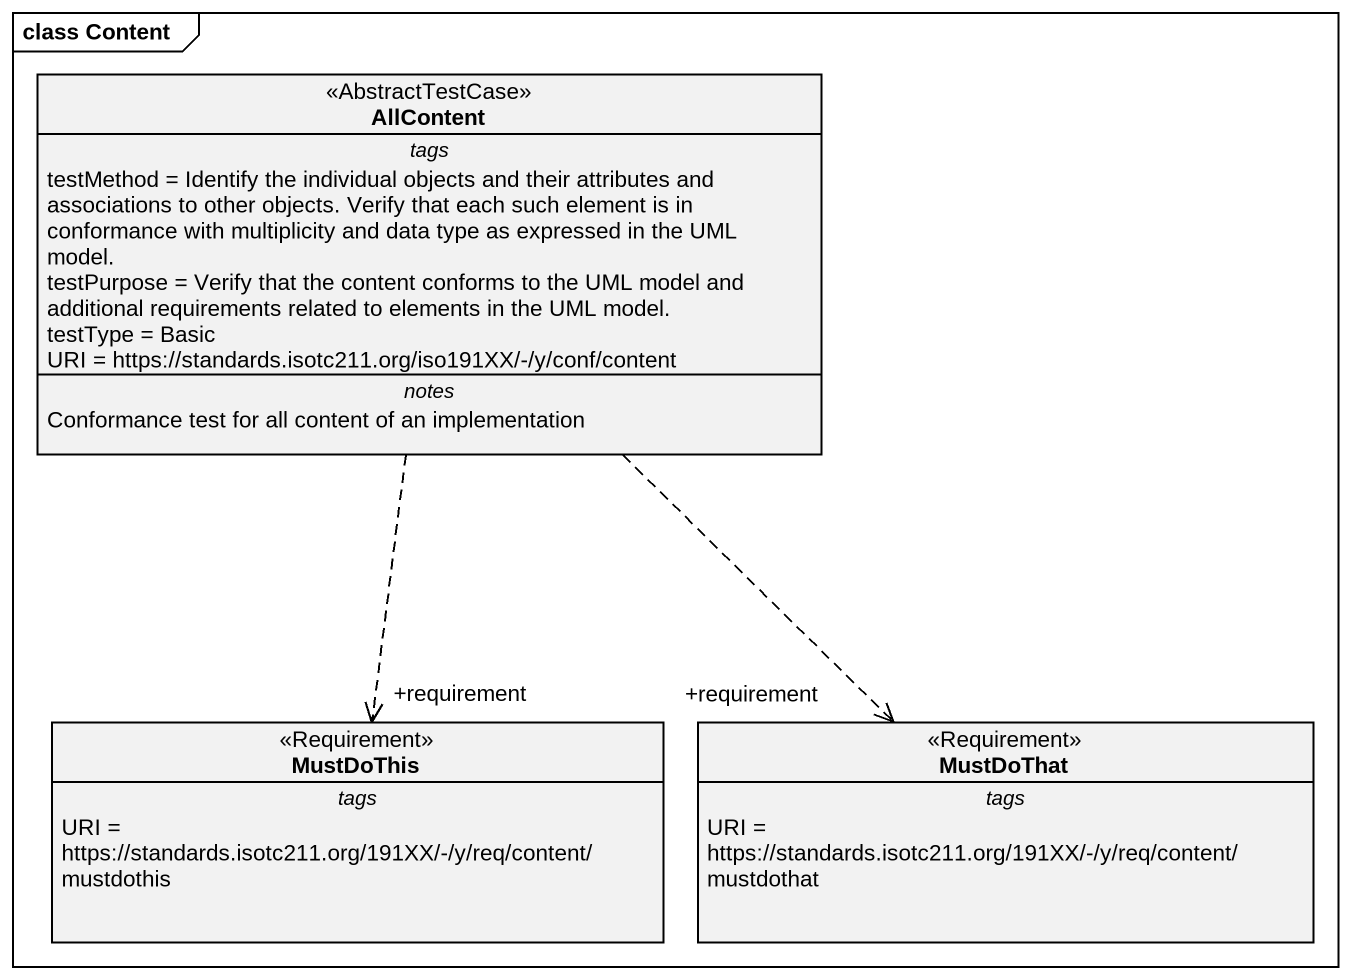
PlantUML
@startuml
mainframe class Content
hide circle
hide empty members
class AllContent <<AbstractTestCase>> {
  -- tags --
  testMethod = Identify the individual objects and their attributes and associations to other objects. Verify that each such element is in conformance with multiplicity and data type as expressed in the UML model.
  testPurpose = Verify that the content conforms to the UML model and additional requirements related to elements in the UML model.
  testType = Basic
  URI = https://standards.isotc211.org/iso191XX/-/y/conf/content
  -- notes --
  Conformance test for all content of an implementation
}
class MustDoThis <<Requirement>> {
  -- tags --
  URI = https://standards.isotc211.org/191XX/-/y/req/content/mustdothis
}
class MustDoThat <<Requirement>> {
  -- tags --
  URI = https://standards.isotc211.org/191XX/-/y/req/content/mustdothat
}
AllContent ..> "+requirement" MustDoThis
AllContent ..> "+requirement" MustDoThat
@enduml
